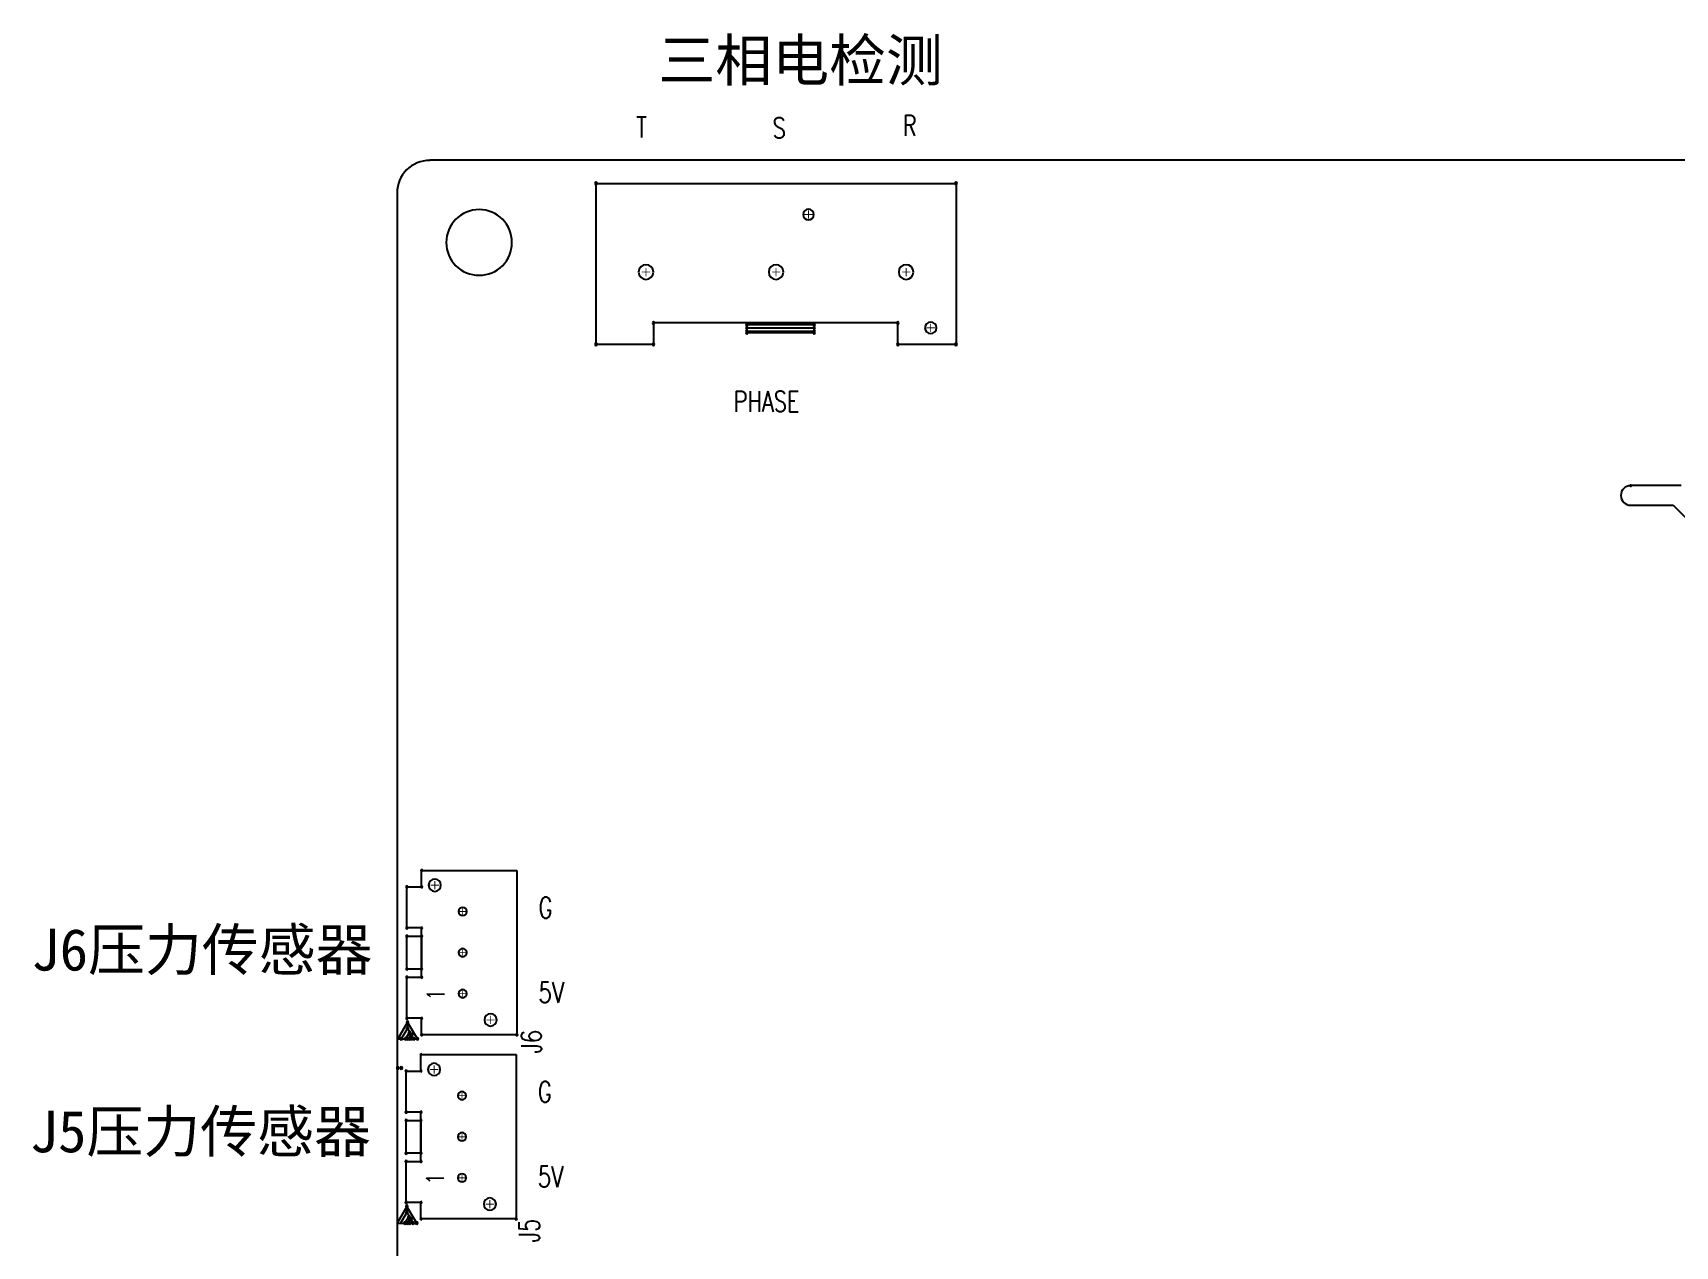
# Model space of a CAD drawing. Extents: x 2314 to 21015, y 153 to 5929.
# Drawn here: x 2483 to 6420, y 2874 to 5782 of the extents above; entities that cross this region are included whole.
import ezdxf

# ---------------------------------------------------------------- set-up
doc = ezdxf.new("R2010")
doc.units = 0
doc.header["$MEASUREMENT"] = 0
doc.layers.get('0').update_dxf_attribs({"linetype": 'CONTINUOUS'})
for name, color, linetype in [('BOARD_CUTOUT_00', 6, 'CONTINUOUS'), ('BOARD_OUTLINE_00', 6, 'CONTINUOUS'), ('DRIL_SYMBOL', 6, 'CONTINUOUS'), ('PART_NAME_26', 2, 'CONTINUOUS'), ('PART_TOP_2DLINE_00', 254, 'CONTINUOUS'), ('PART_TOP_2DLINE_26', 2, 'CONTINUOUS'), ('PART_TOP_COPPER_26', 2, 'CONTINUOUS'), ('PART_TOP_TEXT_26', 2, 'CONTINUOUS'), ('TAG_00', 6, 'CONTINUOUS'), ('TAG_01', 6, 'CONTINUOUS'), ('TEXT_26', 2, 'CONTINUOUS')]:
    doc.layers.add(name, color=color, linetype=linetype)
doc.styles.add('W0$254', font='simplex', dxfattribs={"width": 0.75})
doc.styles.add('W10', font='simplex', dxfattribs={"width": 0.75})

msp = doc.modelspace()

# ---------------------------------------------------------------- linework, layer by layer
at = {"color": 0}
for centre, radius, start, end in [((3833.5, 5421.2), 2.5, 0, 180), ((3833.5, 5421.2), 2.5, 180, 0), ((4696.5, 5421.2), 2.5, 0, 180), ((4696.5, 5421.2), 2.5, 180, 0), ((4342.9, 5346.4), 12.8, 0, 180), ((4342.9, 5346.4), 12.8, 180, 0), ((3953.2, 5208.6), 17.7, 0, 180), ((3953.2, 5208.6), 17.7, 180, 0), ((4265, 5208.6), 17.7, 0, 180), ((4265, 5208.6), 17.7, 180, 0), ((4576.8, 5208.6), 17.7, 0, 180), ((4576.8, 5208.6), 17.7, 180, 0), ((3971.3, 5086.6), 2.5, 0, 180), ((3971.3, 5086.6), 2.5, 180, 0), ((4194.9, 5082.7), 2.5, 0, 180), ((4194.9, 5082.7), 2.5, 180, 0), ((4356.3, 5082.7), 2.5, 0, 180), ((4356.3, 5082.7), 2.5, 180, 0), ((4557.1, 5086.6), 2.5, 0, 180), ((4557.1, 5086.6), 2.5, 180, 0), ((4635.8, 5074.8), 13.8, 0, 180), ((4194.9, 5074.8), 2.5, 0, 180), ((4194.9, 5074.8), 2.5, 180, 0), ((4194.9, 5066.9), 2.5, 0, 180), ((4194.9, 5066.9), 2.5, 180, 0), ((4194.9, 5063), 2.5, 0, 180), ((4194.9, 5063), 2.5, 180, 0), ((4356.3, 5074.8), 2.5, 0, 180), ((4356.3, 5074.8), 2.5, 180, 0), ((4356.3, 5066.9), 2.5, 0, 180), ((4356.3, 5066.9), 2.5, 180, 0), ((4356.3, 5063), 2.5, 0, 180), ((4356.3, 5063), 2.5, 180, 0), ((4635.8, 5074.8), 13.8, 180, 0), ((3833.5, 5035.4), 2.5, 0, 180), ((3833.5, 5035.4), 2.5, 180, 0), ((3971.3, 5035.4), 2.5, 0, 180), ((3971.3, 5035.4), 2.5, 180, 0), ((4557.1, 5035.4), 2.5, 0, 180), ((4557.1, 5035.4), 2.5, 180, 0), ((4696.5, 5035.4), 2.5, 0, 180), ((4696.5, 5035.4), 2.5, 180, 0), ((6313.8, 4696.8), 1.48, 0, 180), ((6313.8, 4696.8), 1.48, 180, 0), ((3415.4, 3774.5), 2, 90, 270), ((3415.4, 3774.5), 2, 270, 90), ((3446.9, 3739.1), 14.8, 90, 270), ((3446.9, 3739.1), 14.8, 270, 90), ((3379.9, 3735.2), 2, 90, 270), ((3379.9, 3735.2), 2, 270, 90), ((3415.4, 3735.2), 2, 90, 270), ((3415.4, 3735.2), 2, 270, 90), ((3513.8, 3676.1), 9.84, 90, 270), ((3513.8, 3676.1), 9.84, 270, 90), ((3379.9, 3636.7), 2, 90, 270), ((3379.9, 3636.7), 2, 270, 90), ((3415.4, 3636.7), 2, 90, 270), ((3415.4, 3636.7), 2, 270, 90), ((3379.9, 3617), 2, 90, 270), ((3379.9, 3617), 2, 270, 90), ((3415.4, 3617), 2, 90, 270), ((3415.4, 3617), 2, 270, 90), ((3513.8, 3577.7), 9.84, 90, 270), ((3513.8, 3577.7), 9.84, 270, 90), ((3379.9, 3538.3), 2, 90, 270), ((3379.9, 3518.6), 2, 90, 270), ((3379.9, 3538.3), 2, 270, 90), ((3379.9, 3518.6), 2, 270, 90), ((3415.4, 3538.3), 2, 90, 270), ((3415.4, 3518.6), 2, 90, 270), ((3415.4, 3538.3), 2, 270, 90), ((3415.4, 3518.6), 2, 270, 90), ((3513.8, 3479.3), 9.84, 90, 270), ((3513.8, 3479.3), 9.84, 270, 90), ((3580.7, 3416.3), 14.8, 90, 270), ((3580.7, 3416.3), 14.8, 270, 90), ((3379.9, 3420.2), 2, 90, 270), ((3381.6, 3410.9), 2.5, 90, 270), ((3381.6, 3395.9), 2.5, 90, 270), ((3381.6, 3410.9), 2, 90, 270), ((3381.6, 3395.9), 2, 90, 270), ((3379.9, 3420.2), 2, 270, 90), ((3381.6, 3410.9), 2.5, 270, 90), ((3381.6, 3410.9), 2, 270, 90), ((3381.6, 3395.9), 2.5, 270, 90), ((3381.6, 3395.9), 2, 270, 90), ((3386.6, 3385.9), 2.5, 90, 270), ((3386.6, 3385.9), 2.5, 270, 90), ((3415.4, 3420.2), 2, 90, 270), ((3415.4, 3420.2), 2, 270, 90), ((3366.6, 3370.9), 2.5, 90, 270), ((3366.6, 3370.9), 2.5, 270, 90), ((3376.6, 3370.9), 2.5, 90, 270), ((3376.6, 3370.9), 2.5, 270, 90), ((3381.6, 3370.9), 2.5, 90, 270), ((3381.6, 3370.9), 2.5, 270, 90), ((3386.6, 3370.9), 2.5, 90, 270), ((3386.6, 3370.9), 2, 90, 270), ((3386.6, 3370.9), 2.5, 270, 90), ((3386.6, 3370.9), 2, 270, 90), ((3391.6, 3380.9), 2.5, 90, 270), ((3391.6, 3380.9), 2, 90, 270), ((3391.6, 3370.9), 2, 90, 270), ((3391.6, 3380.9), 2.5, 270, 90), ((3391.6, 3380.9), 2, 270, 90), ((3391.6, 3370.9), 2, 270, 90), ((3396.6, 3370.9), 2.5, 90, 270), ((3396.6, 3370.9), 2.5, 270, 90), ((3405.2, 3370.9), 2.5, 90, 270), ((3405.2, 3370.9), 2.5, 270, 90), ((3415.4, 3380.8), 2, 90, 270), ((3415.4, 3380.8), 2, 270, 90), ((3643.7, 3380.8), 2, 90, 270), ((3643.7, 3380.8), 2, 270, 90), ((3413.7, 3333.1), 2, 90, 270), ((3413.7, 3333.1), 2, 270, 90), ((3445.2, 3297.7), 14.8, 90, 270), ((3445.2, 3297.7), 14.8, 270, 90), ((3358, 3301.1), 2.5, 90, 270), ((3358, 3301.1), 2.5, 270, 90), ((3366.6, 3301.1), 2.5, 90, 270), ((3366.6, 3301.1), 2.5, 270, 90), ((3378.2, 3293.8), 2, 90, 270), ((3378.2, 3293.8), 2, 270, 90), ((3413.7, 3293.8), 2, 90, 270), ((3413.7, 3293.8), 2, 270, 90), ((3512.1, 3234.7), 9.84, 90, 270), ((3512.1, 3234.7), 9.84, 270, 90), ((3378.2, 3195.3), 2, 90, 270), ((3378.2, 3195.3), 2, 270, 90), ((3413.7, 3195.3), 2, 90, 270), ((3413.7, 3195.3), 2, 270, 90), ((3378.2, 3175.6), 2, 90, 270), ((3378.2, 3175.6), 2, 270, 90), ((3413.7, 3175.6), 2, 90, 270), ((3413.7, 3175.6), 2, 270, 90), ((3512.1, 3136.3), 9.84, 90, 270), ((3512.1, 3136.3), 9.84, 270, 90), ((3378.2, 3096.9), 2, 90, 270), ((3378.2, 3077.2), 2, 90, 270), ((3378.2, 3096.9), 2, 270, 90), ((3378.2, 3077.2), 2, 270, 90), ((3413.7, 3096.9), 2, 90, 270), ((3413.7, 3077.2), 2, 90, 270), ((3413.7, 3096.9), 2, 270, 90), ((3413.7, 3077.2), 2, 270, 90), ((3512.1, 3037.8), 9.84, 90, 270), ((3512.1, 3037.8), 9.84, 270, 90), ((3378.2, 2978.8), 2, 90, 270), ((3379.9, 2969.5), 2.5, 90, 270), ((3379.9, 2954.5), 2.5, 90, 270), ((3379.9, 2969.5), 2, 90, 270), ((3379.9, 2954.5), 2, 90, 270), ((3378.2, 2978.8), 2, 270, 90), ((3379.9, 2969.5), 2.5, 270, 90), ((3379.9, 2969.5), 2, 270, 90), ((3379.9, 2954.5), 2.5, 270, 90), ((3379.9, 2954.5), 2, 270, 90), ((3413.7, 2978.8), 2, 90, 270), ((3413.7, 2978.8), 2, 270, 90), ((3579, 2974.9), 14.8, 90, 270), ((3579, 2974.9), 14.8, 270, 90), ((3374.9, 2929.5), 2.5, 90, 270), ((3374.9, 2929.5), 2.5, 270, 90), ((3379.9, 2929.5), 2.5, 90, 270), ((3379.9, 2929.5), 2.5, 270, 90), ((3384.9, 2944.5), 2.5, 90, 270), ((3384.9, 2929.5), 2.5, 90, 270), ((3384.9, 2929.5), 2, 90, 270), ((3384.9, 2944.5), 2.5, 270, 90), ((3384.9, 2929.5), 2.5, 270, 90), ((3384.9, 2929.5), 2, 270, 90), ((3389.9, 2939.5), 2.5, 90, 270), ((3389.9, 2939.5), 2, 90, 270), ((3389.9, 2929.5), 2, 90, 270), ((3389.9, 2939.5), 2.5, 270, 90), ((3389.9, 2939.5), 2, 270, 90), ((3389.9, 2929.5), 2, 270, 90), ((3394.9, 2929.5), 2.5, 90, 270), ((3394.9, 2929.5), 2.5, 270, 90), ((3403.5, 2929.5), 2.5, 90, 270), ((3403.5, 2929.5), 2.5, 270, 90), ((3413.7, 2939.4), 2, 90, 270), ((3413.7, 2939.4), 2, 270, 90), ((3642, 2939.4), 2, 90, 270), ((3642, 2939.4), 2, 270, 90)]:
    msp.add_arc(centre, radius, start, end, dxfattribs=at)
at = {"layer": 'BOARD_CUTOUT_00', "color": 0}
for start, end in [(0, 180), (180, 0)]:
    msp.add_arc((3553.2, 5279.5), 78.7, start, end, dxfattribs=at)
at = {"layer": 'BOARD_OUTLINE_00', "color": 0}
for p, q in [((10364.2, 5476.4), (3435, 5476.4)), ((3356.3, 5397.6), (3356.3, 633.8))]:
    msp.add_line(p, q, dxfattribs=at)
msp.add_arc((3435, 5397.6), 78.7, 90, 180, dxfattribs=at)
at = {"layer": 'DRIL_SYMBOL', "color": 0, "const_width": 2}
for points in [[(4342.9, 5336.4), (4342.9, 5356.4)], [(4332.9, 5346.4), (4352.9, 5346.4)], [(3943.2, 5208.6), (3963.2, 5208.6)], [(3953.2, 5198.6), (3953.2, 5218.6)], [(4255, 5208.6), (4275, 5208.6)], [(4265, 5198.6), (4265, 5218.6)], [(4566.8, 5208.6), (4586.8, 5208.6)], [(4576.8, 5198.6), (4576.8, 5218.6)], [(4635.8, 5064.8), (4635.8, 5084.8)], [(4625.8, 5074.8), (4645.8, 5074.8)], [(3446.9, 3729.1), (3446.9, 3749.1)], [(3456.9, 3739.1), (3436.9, 3739.1)], [(3523.8, 3676.1), (3503.8, 3676.1)], [(3513.8, 3666.1), (3513.8, 3686.1)], [(3513.8, 3567.7), (3513.8, 3587.7)], [(3523.8, 3577.7), (3503.8, 3577.7)], [(3523.8, 3479.3), (3503.8, 3479.3)], [(3513.8, 3469.3), (3513.8, 3489.3)], [(3580.7, 3406.3), (3580.7, 3426.3)], [(3590.7, 3416.3), (3570.7, 3416.3)], [(3445.2, 3287.7), (3445.2, 3307.7)], [(3455.2, 3297.7), (3435.2, 3297.7)], [(3522.1, 3234.7), (3502.1, 3234.7)], [(3512.1, 3224.7), (3512.1, 3244.7)], [(3522.1, 3136.3), (3502.1, 3136.3)], [(3512.1, 3126.3), (3512.1, 3146.3)], [(3522.1, 3037.8), (3502.1, 3037.8)], [(3512.1, 3027.8), (3512.1, 3047.8)], [(3589, 2974.9), (3569, 2974.9)], [(3579, 2964.9), (3579, 2984.9)]]:
    msp.add_lwpolyline(points, dxfattribs=at)
at = {"layer": 'PART_TOP_2DLINE_00', "color": 0}
for p, q in [((6435, 4696.8), (6313.8, 4696.8)), ((6313.8, 4649.6), (6415.3, 4649.6)), ((6415.3, 4649.6), (6481.8, 4583.4))]:
    msp.add_line(p, q, dxfattribs=at)
msp.add_arc((6313.8, 4673.2), 23.6, 90, 270, dxfattribs=at)
at = {"layer": 'PART_TOP_2DLINE_26', "color": 0}
for p, q in [((3833.5, 5421.2), (4696.5, 5421.2)), ((3833.5, 5035.4), (3833.5, 5421.2)), ((4696.5, 5421.2), (4696.5, 5035.4)), ((4557.1, 5086.6), (3971.3, 5086.6)), ((3971.3, 5086.6), (3971.3, 5035.4)), ((4194.9, 5082.7), (4356.3, 5082.7)), ((4194.9, 5063), (4194.9, 5082.7)), ((4356.3, 5082.7), (4356.3, 5063)), ((4557.1, 5035.4), (4557.1, 5086.6)), ((4194.9, 5074.8), (4356.3, 5074.8)), ((4194.9, 5066.9), (4356.3, 5066.9)), ((4356.3, 5063), (4194.9, 5063)), ((3971.3, 5035.4), (3833.5, 5035.4)), ((4696.5, 5035.4), (4557.1, 5035.4)), ((3415.4, 3735.2), (3415.4, 3774.5)), ((3415.4, 3774.5), (3643.7, 3774.5)), ((3643.7, 3774.5), (3643.7, 3380.8)), ((3379.9, 3636.7), (3379.9, 3735.2)), ((3379.9, 3735.2), (3415.4, 3735.2)), ((3415.4, 3636.7), (3379.9, 3636.7)), ((3415.4, 3518.6), (3415.4, 3636.7)), ((3379.9, 3420.2), (3379.9, 3518.6)), ((3379.9, 3518.6), (3415.4, 3518.6)), ((3381.6, 3410.9), (3358, 3370.9)), ((3381.6, 3395.9), (3366.6, 3370.9)), ((3415.4, 3420.2), (3379.9, 3420.2)), ((3405.2, 3370.9), (3381.6, 3410.9)), ((3381.6, 3410.9), (3381.6, 3395.9)), ((3391.6, 3380.9), (3381.6, 3395.9)), ((3415.4, 3380.8), (3415.4, 3420.2)), ((3358, 3370.9), (3405.2, 3370.9)), ((3366.6, 3370.9), (3376.6, 3370.9)), ((3376.6, 3370.9), (3386.6, 3385.9)), ((3386.6, 3370.9), (3376.6, 3370.9)), ((3376.6, 3370.9), (3381.6, 3370.9)), ((3381.6, 3370.9), (3391.6, 3380.9)), ((3386.6, 3370.9), (3381.6, 3370.9)), ((3381.6, 3370.9), (3396.6, 3370.9)), ((3391.6, 3380.9), (3386.6, 3385.9)), ((3386.6, 3385.9), (3391.6, 3380.9)), ((3386.6, 3385.9), (3386.6, 3370.9)), ((3391.6, 3370.9), (3386.6, 3370.9)), ((3391.6, 3380.9), (3391.6, 3370.9)), ((3396.6, 3370.9), (3391.6, 3380.9)), ((3643.7, 3380.8), (3415.4, 3380.8)), ((3413.7, 3293.8), (3413.7, 3333.1)), ((3413.7, 3333.1), (3642, 3333.1)), ((3642, 3333.1), (3642, 2939.4)), ((3378.2, 3195.3), (3378.2, 3293.8)), ((3378.2, 3293.8), (3413.7, 3293.8)), ((3413.7, 3195.3), (3378.2, 3195.3)), ((3413.7, 3077.2), (3413.7, 3195.3)), ((3378.2, 2978.8), (3378.2, 3077.2)), ((3378.2, 3077.2), (3413.7, 3077.2)), ((3379.9, 2969.5), (3356.3, 2929.5)), ((3379.9, 2954.5), (3364.9, 2929.5)), ((3413.7, 2978.8), (3378.2, 2978.8)), ((3403.5, 2929.5), (3379.9, 2969.5)), ((3379.9, 2969.5), (3379.9, 2954.5)), ((3389.9, 2939.5), (3379.9, 2954.5)), ((3413.7, 2939.4), (3413.7, 2978.8)), ((3356.3, 2929.5), (3403.5, 2929.5)), ((3364.9, 2929.5), (3374.9, 2929.5)), ((3374.9, 2929.5), (3384.9, 2944.5)), ((3384.9, 2929.5), (3374.9, 2929.5)), ((3374.9, 2929.5), (3379.9, 2929.5)), ((3379.9, 2929.5), (3389.9, 2939.5)), ((3384.9, 2929.5), (3379.9, 2929.5)), ((3379.9, 2929.5), (3394.9, 2929.5)), ((3389.9, 2939.5), (3384.9, 2944.5)), ((3384.9, 2944.5), (3389.9, 2939.5)), ((3384.9, 2944.5), (3384.9, 2929.5)), ((3389.9, 2929.5), (3384.9, 2929.5)), ((3389.9, 2939.5), (3389.9, 2929.5)), ((3394.9, 2929.5), (3389.9, 2939.5)), ((3642, 2939.4), (3413.7, 2939.4))]:
    msp.add_line(p, q, dxfattribs=at)
at = {"layer": 'PART_TOP_COPPER_26', "color": 0}
for p, q in [((3379.9, 3538.3), (3379.9, 3617)), ((3379.9, 3617), (3415.4, 3617)), ((3415.4, 3617), (3415.4, 3538.3)), ((3415.4, 3538.3), (3379.9, 3538.3)), ((3378.2, 3096.9), (3378.2, 3175.6)), ((3378.2, 3175.6), (3413.7, 3175.6)), ((3413.7, 3175.6), (3413.7, 3096.9)), ((3413.7, 3096.9), (3378.2, 3096.9))]:
    msp.add_line(p, q, dxfattribs=at)
at = {"layer": 'TAG_00', "color": 0}
for p, q in [((3513.8, 3479.3), (3513.8, 3479.3)), ((3512.1, 3037.8), (3512.1, 3037.8))]:
    msp.add_line(p, q, dxfattribs=at)
at = {"layer": 'TAG_01', "color": 0}
for p, q in [((3513.8, 3479.3), (3513.8, 3479.3)), ((3512.1, 3037.8), (3512.1, 3037.8))]:
    msp.add_line(p, q, dxfattribs=at)

# ---------------------------------------------------------------- texts
at = {"color": 0, "linetype": 'Continuous', "insert": (4664.9, 5711), "char_height": 100, "attachment_point": 6}
msp.add_mtext_dynamic_manual_height_columns('{\\fSimSun|b0|i0|c134|p2;三相电检测}', width=762.242, gutter_width=15, heights=[0], dxfattribs=at)
at = {"color": 0, "linetype": 'Continuous', "char_height": 100, "attachment_point": 1}
for s, insert, width in [('{\\fSimSun|b0|i0|c134|p2;J6压力传感器}', (2479.6, 3634.7), 848.692), ('{\\fSimSun|b0|i0|c134|p2;J5压力传感器}', (2475.7, 3199.1), 880.978)]:
    msp.add_mtext(s, dxfattribs=dict(at, insert=insert, width=width))
at = {"layer": 'PART_NAME_26', "color": 0, "style": 'W10', "width": 0.75}
for s, p in [('T', (3930, 5531.3)), ('S', (4256.7, 5529.2)), ('R', (4568.8, 5535.4)), ('PHASE', (4163.4, 4874))]:
    msp.add_text(s, height=49, dxfattribs=at).set_placement(p)
for s, p in [('J6', (3703, 3335.7)), ('J5', (3697.5, 2883))]:
    msp.add_text(s, height=49, rotation=90, dxfattribs=at).set_placement(p)
at = {"layer": 'PART_TOP_TEXT_26', "color": 0, "style": 'W10', "width": 0.75}
for p in [(3470.5, 3463.5), (3468.8, 3022.1)]:
    msp.add_text('1', height=42, rotation=90, dxfattribs=at).set_placement(p)
at = {"layer": 'TEXT_26', "color": 0, "style": 'W0$254', "width": 0.75}
for s, p in [('G', (3695.7, 3660.3)), ('5V', (3695.7, 3457.2)), ('G', (3694, 3218.9)), ('5V', (3694, 3015.8))]:
    msp.add_text(s, height=50, dxfattribs=at).set_placement(p)

doc.saveas('drawing.dxf')
